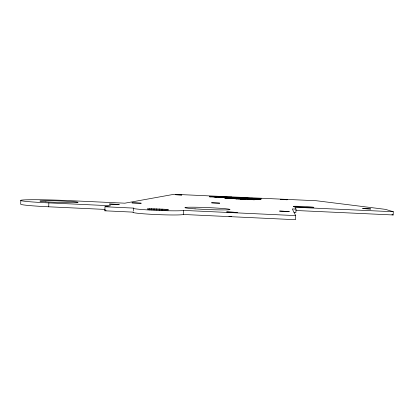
<?xml version="1.0" encoding="UTF-8"?>
<svg xmlns="http://www.w3.org/2000/svg" width="414" height="414" viewBox="0 0 414 414"><rect width="100%" height="100%" fill="white"/><g stroke="black" fill="none" stroke-linecap="round" stroke-linejoin="round"><path stroke-width="0.62" d="M20.829 200.35L20.7 204.102A37.938 1.718 2 0 0 48.723 206.798L105.265 209.432M48.723 206.798L48.862 202.907A37.943 1.552 2 0 1 22.071 200.06A37.943 1.552 2 0 1 68.377 200.588L124.847 203.181L174.051 194.295L316.353 200.738L385.517 209.375L393.3 211.735L393.134 214.969L296.005 210.503M294.002 212.439L295.886 212.527L296.041 209.117L292.279 208.946L295.689 215.606L295.498 219.705L183.324 214.468A25.29 1.294 2.3 0 1 154.634 214.478A25.29 1.294 2.3 0 1 133.313 212.139L104.84 210.809L104.99 206.767L110.554 205.763L48.862 202.907M133.36 210.98L133.474 208.087L104.99 206.767M149.625 209.898L149.671 208.744L151.659 208.734L164.477 209.251L168.514 209.867A10.645 0.492 2.3 0 1 164.415 210.033L153.744 209.67A10.645 0.492 2.3 0 1 147.456 208.889L149.671 208.744M151.612 209.888L151.659 208.734M154.018 209.919L154.065 208.77M156.678 209.991L156.725 208.842M159.421 210.1L159.468 208.951M162.06 210.24L162.107 209.091M183.324 214.468L183.49 210.405L295.689 215.606M209.831 196.365L219.42 196.826L219.399 197.333L209.81 196.873L209.831 196.365L210.271 196.35M218.752 196.981L218.773 196.484L217.278 196.407L214.085 196.546L214.059 197.048L217.257 196.904M220.15 196.909L224.372 196.852L226.184 197.224L226.163 197.726L224.352 197.349L220.129 197.411L220.15 196.909L231.804 197.162L231.736 197.84L231.338 197.897L231.359 197.395L232.244 197.323L241.274 197.68L242.299 197.809L242.268 198.855C243.691 199.507 245.021 198.327 242.92 198.384M221.547 197.488L221.573 196.981M224.352 197.349L224.372 196.852M230.774 198.353L230.795 197.84L224.931 197.68L224.952 198.223L231.452 198.627L234.945 198.435L233.392 198.353L233.418 197.84L234.971 197.923L234.929 198.622C233.517 197.421 240.932 198.446 241.931 198.28M224.931 197.68L224.952 198.223L229.604 198.296L229.63 197.783M225.195 198.259L224.973 197.706M225.625 198.296L225.651 197.778L225.221 197.742M226.127 198.337L226.153 197.814L225.651 197.778M226.753 198.373L226.774 197.856L226.153 197.814M227.208 197.742L226.629 197.757L229.009 197.939L228.983 198.456L226.613 198.29L227.182 198.254L227.208 197.742L233.418 197.84M227.389 197.742L227.41 197.24M227.182 198.254L227.514 198.259L227.534 197.742M227.524 198.42L227.55 197.902L226.774 197.856M227.731 198.218L227.757 197.701M227.783 198.389L227.809 197.871M227.514 198.259L227.923 198.27L227.943 197.752M227.25 197.783L228.337 197.84L228.357 197.338L231.804 197.162M227.923 198.27L228.461 198.285L228.481 197.773M228.481 198.472L228.502 197.954M228.611 198.249L228.631 197.737M229.082 197.799L229.056 198.311L228.461 198.285M229.765 198.347L229.791 197.83M231.426 197.866L231.447 197.364M231.452 198.627L231.473 198.109L234.971 197.923M231.488 197.431L233.072 197.576L233.046 198.083L231.467 197.939L231.359 197.395M231.793 197.98L231.819 197.478M232.223 197.825L232.244 197.323M232.321 198.032L232.342 197.525M232.844 197.82L232.865 197.318M233.325 197.923L233.346 197.421L233.719 197.406L240.669 197.742L237.005 197.747L236.984 198.254M233.579 197.825L233.599 197.323M233.698 197.908L233.719 197.406M233.072 197.576L233.982 197.633L233.962 198.14L235.054 198.202L235.074 197.695L242.299 197.809M234.148 197.902L234.174 197.4M234.417 197.84L234.438 197.343M243.034 198.337L236.58 198.192L236.223 198.239L238.774 198.456L238.749 198.979L235.007 198.772L234.66 198.725L234.702 197.406M235.007 198.772L235.028 198.254L234.547 198.166M235.307 197.416L235.287 197.918L239.509 198.109M235.38 197.871L235.4 197.369M235.437 198.182L235.457 197.675L233.982 197.633M235.55 198.823L235.571 198.301L235.028 198.254M235.949 197.939L235.97 197.437M236.192 198.259L236.265 197.716M236.296 198.88L236.29 198.265M236.394 197.908L236.415 197.411M237.367 198.373L237.346 198.891L236.839 198.855L236.477 198.818L236.503 198.301M236.653 197.959L236.673 197.462M236.839 198.855L236.865 198.337M237.238 198.937L237.263 198.42L235.571 198.301M237.305 197.799L237.279 198.306L242.138 198.275M237.419 198.171L237.398 198.684L236.203 198.756L236.477 198.818M237.388 197.995L237.413 197.494M237.662 198.622L237.703 197.773M237.936 198.689L237.962 198.171M238.164 198.032L238.185 197.53M238.298 198.347L238.324 197.84M244.105 198.518L238.386 198.482L238.361 198.999L244.079 199.036M238.355 198.296L238.376 197.788M238.557 198.699L238.583 198.182M238.645 198.648L238.671 198.135M238.899 198.073L238.919 197.571M238.95 198.306L238.976 197.799M239.24 198.715L239.256 197.866M239.483 198.311L239.53 197.607M239.602 198.497L239.535 199.062L243.52 199.191L245.383 199.17L245.404 198.653L245.771 198.591L242.293 198.342M239.685 198.689L239.711 198.177M239.944 198.301L239.965 197.799M239.98 198.228L239.96 198.741L242.268 198.855M239.996 198.146L240.016 197.649M240.079 198.389L240.099 197.882M240.343 199.051L240.363 198.534M240.311 198.29L240.379 197.68M240.56 198.27L240.581 197.768M240.648 198.244L240.601 197.716M240.653 199.108L240.741 198.259M240.777 198.736L240.834 197.892M241.057 199.077L241.083 198.554M241.253 198.182L241.274 197.68M241.424 198.389L241.445 197.887M241.512 198.813L241.538 198.301M241.698 199.15L241.724 198.627L245.404 198.653M241.745 199.098L241.771 198.575M241.792 198.228L241.817 197.726M241.905 198.373L241.926 197.866M242.2 198.347L242.159 197.773M242.356 199.108L242.381 198.585M242.656 199.175L242.682 198.653M242.904 199.108L242.997 198.032L246.506 198.083L243.82 197.794L243.794 198.29M243.044 198.565L242.997 198.032M243.127 198.518L243.147 198.011M243.303 198.596L243.07 198.058M243.37 199.103L243.391 198.58M243.396 198.937L243.422 198.42M243.52 199.191L243.546 198.673M243.722 198.632L243.748 198.125L243.328 198.089M243.742 199.087L243.799 198.456M243.991 199.062L244.032 198.492M244.224 199.3L244.244 198.782L244.643 198.756L244.622 199.279L244.224 199.3L254.253 199.786L254.279 199.263L244.244 198.782M244.255 198.668L244.281 198.161L243.748 198.125M244.27 199.196L244.291 198.679M244.695 198.627L244.7 198.104L245.963 198.099L248.224 198.202L248.198 198.704L249.104 198.751M244.767 198.601L244.793 198.094M244.865 198.704L244.715 198.12M244.897 199.191L244.917 198.673M245.067 198.668L244.845 198.135M245.228 198.596L245.248 198.089M245.549 198.596L245.569 198.089M245.6 199.067L245.626 198.549M245.678 199.144L245.704 198.627M245.75 199.108L245.771 198.202L245.088 198.161M245.942 198.606L245.963 198.099M248.152 198.663L248.172 198.156L243.82 197.794M248.343 198.849L248.364 198.342L249.58 198.27M250.941 199.341L248.633 199.491L248.659 198.968L252.706 198.761L252.726 198.254L249.549 198.446L249.528 198.953L245.414 198.736M249.911 198.756L249.932 198.249L252.726 198.254M250.915 199.03L250.941 198.518L251.319 198.497M251.169 198.679L251.194 198.177M252.421 198.958L252.442 198.451L252.814 198.43L261.032 198.689L261.006 199.196L257.938 199.398L252.83 199.129M253.114 198.87L250.247 199.051L250.227 199.574L253.094 199.388L253.114 198.87L251.541 198.787M256.742 199.289L256.768 198.782L257.643 198.725L252.442 198.451M257.938 199.398L257.963 198.886L261.032 198.689M258.481 199.175L259.464 199.113L259.49 198.611M133.474 208.087L133.199 208.382L134.669 208.744A25.295 1.17 2.3 0 0 161.434 210.56A25.295 1.17 2.3 0 0 183.49 210.405M104.84 210.809L106.077 210.555M233.346 197.421L232.994 197.462L234.712 197.633M254.253 199.786L253.87 199.812L253.896 199.289L254.279 199.263M230.308 198.006L231.721 197.928M228.337 197.84L231.783 197.664M219.399 197.333L218.975 197.354L218.996 196.847L219.42 196.826M220.129 197.411L223.084 197.266M217.479 197.043L215.575 197.131L215.596 196.629L218.773 196.484M209.81 196.873L210.25 196.852M234.929 198.622L236.803 198.601M241.724 198.627L239.556 198.539M393.3 211.735L294.871 207.233L296.041 209.117M248.172 198.156L249.932 198.249M226.184 197.224L228.357 197.338M246.537 198.285L249.549 198.446M250.941 198.518L257.963 198.886M259.464 199.113L261.006 199.196M253.948 198.999L257.042 199.201M227.55 197.902L231.473 198.109M252.043 199.331L253.094 199.388M246.832 198.265L244.281 198.161M237.263 198.42L238.386 198.482M234.07 198.099L234.691 198.14M244.69 198.968L245.248 199.02M391.939 214.576L393.134 214.969M231.524 216.465A5.242 0.269 2.5 0 1 228.932 216.31M370.665 208.961L362.674 208.594L370.665 208.961M141.138 203.191L132.009 202.87L141.138 203.191M119.206 204.412L109.431 204.071L119.206 204.412M289.257 211.523L279.626 211.078L289.257 211.523M237.217 212.423L226.748 211.942L237.217 212.423M287.109 199.755L280.697 199.465L287.109 199.755M219.689 203.155L211.621 202.824L219.689 203.155M181.782 194.989L175.464 194.699L181.782 194.989M195.041 208.853A22.589 0.973 2.4 0 0 229.925 209.577A22.589 0.973 2.4 0 0 197.199 207.264A22.589 0.973 2.4 0 0 195.041 208.853M296.512 206.814A10.412 0.373 2.7 0 0 313.677 207.424A10.412 0.373 2.7 0 0 300.373 206.369A10.412 0.373 2.7 0 0 296.512 206.814M45.876 201.809A19.003 0.776 2 0 0 77.434 202.539A19.003 0.776 2 0 0 53.613 200.769A19.003 0.776 2 0 0 45.876 201.809"/></g></svg>
